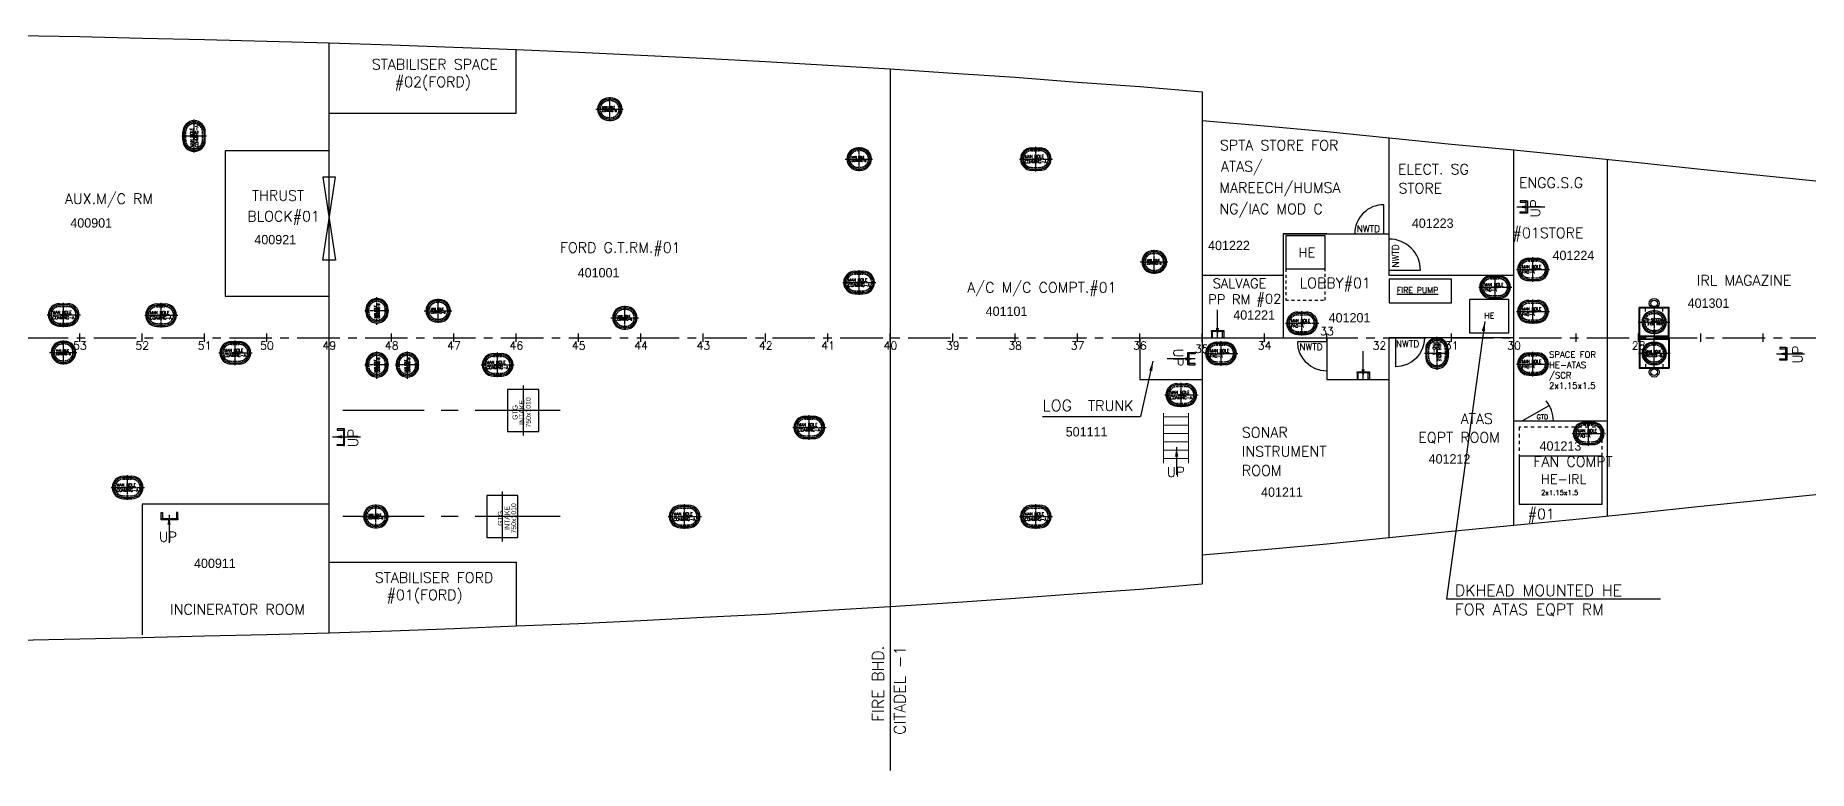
# Model space of a CAD drawing. Header units: inches. Extents: x -439515 to 169029, y 39459 to 226722.
# Drawn here: x 76717 to 113289, y 39459 to 54618 of the extents above; entities that cross this region are included whole.
import ezdxf
from ezdxf.enums import TextEntityAlignment as Align

# ---------------------------------------------------------------- set-up
doc = ezdxf.new("R2010")
doc.units = ezdxf.units.IN
doc.header["$LTSCALE"] = 700
doc.header["$MEASUREMENT"] = 0
for name, pattern in [('CENTER', [2, 1.25, -0.25, 0.25, -0.25]), ('CENTER2', [1.125, 0.75, -0.125, 0.125, -0.125]), ('CENTERX2', [4, 2.5, -0.5, 0.5, -0.5]), ('DASHED', [0.75, 0.5, -0.25]), ('DOT', [0.2, 0.1, -0.1]), ('DOTDASH1', [1600, 1000, -250, 100, -250]), ('H1', [40, 20, -20])]:
    doc.linetypes.add(name, pattern=pattern)
for name, color, linetype in [('00', 7, 'Continuous'), ('01', 7, 'Continuous'), ('4 DECK', 7, 'Continuous'), ('COMPT.NOS', 4, 'Continuous'), ('COMPTNAME', 7, 'Continuous'), ('HATCHES', 7, 'Continuous'), ('Layer1', 6, 'Continuous'), ('LIGHT_BULKHEADS', 7, 'Continuous'), ('MANHOLEPLAN', 3, 'Continuous'), ('UP-DOWN', 7, 'Continuous')]:
    doc.layers.add(name, color=color, linetype=linetype)
doc.layers.add('LADDER', color=7, linetype='Continuous', lineweight=15)
doc.styles.add('ROMAN C', font='ROMANS.SHX', dxfattribs={"width": 0.9})
doc.styles.add('ROMANS', font='romans')
doc.styles.add('style1', font='romans.shx', dxfattribs={"height": 250})
doc.dimstyles.get("Standard").update_dxf_attribs({"dimtxt": 150.18, "dimasz": 200.18, "dimexe": 0.8, "dimexo": 0.625, "dimgap": 0.09, "dimtad": 0, "dimtih": 1, "dimtoh": 1, "dimdec": 0, "dimzin": 0, "dimdsep": 46, "dimtxsty": 'Standard', "dimcen": 8.09, "dimclrd": 40, "dimclre": 40, "dimadec": 0, "dimazin": 0, "dimtfac": 1, "dimtdec": 0, "dimtofl": 0, "dimtmove": 0, "dimatfit": 3, "dimfxl": 1, "dimtolj": 1, "dimtzin": 0, "dimarcsym": 0})

# ---------------------------------------------------------------- blocks, each defined once
blk = doc.blocks.new('A1M', base_point=(36991, 2400))
at = {"linetype": 'Continuous'}
for p, q in [((37491, 2550), (36491, 2250)), ((36491, 2550), (37491, 2250)), ((36491, 2250), (36491, 2550)), ((37491, 2250), (37491, 2550))]:
    blk.add_line(p, q, dxfattribs=at)
blk = doc.blocks.new('fghghj')
at = {"color": 3, "linetype": 'Continuous'}
blk.add_lwpolyline([(318315, -37952), (318615, -37952), (318615, -37927), (318315, -37927)], close=True, dxfattribs=at)
at = {"layer": '00', "color": 3}
for points in [[(318345, -38102), (318345, -37952), (318315, -37952), (318315, -38102)], [(318585, -38102), (318585, -37952), (318615, -37952), (318615, -38102)]]:
    blk.add_lwpolyline(points, close=True, dxfattribs=at)
at = {"layer": '01', "color": 4, "linetype": 'ByBlock'}
blk.add_line((318615, -37927), (318615, -37927), dxfattribs=at)
blk.add_line((318615, -37927), (318615, -37927), dxfattribs=at)
blk = doc.blocks.new('qwas')
at = {"color": 3, "linetype": 'H1'}
blk.add_line((-836179, 147376), (-836179, 147776), dxfattribs=at)
at = {"color": 3, "linetype": 'Continuous'}
blk.add_lwpolyline([(-836192, 147376), (-836192, 147776), (-836167, 147776), (-836167, 147376)], close=True, dxfattribs=at)
at = {"layer": '00', "color": 3}
for points in [[(-836342, 147746), (-836192, 147746), (-836192, 147776), (-836342, 147776)], [(-836342, 147406), (-836192, 147406), (-836192, 147376), (-836342, 147376)]]:
    blk.add_lwpolyline(points, close=True, dxfattribs=at)
blk = doc.blocks.new('DRW', base_point=(42299, 4033))
at = {"linetype": 'Continuous'}
blk.add_line((41799, 4033), (42665, 4533), dxfattribs=at)
blk.add_arc((41799, 4033), 1000, 0, 40, dxfattribs=at)
blk = doc.blocks.new('DRN', base_point=(41665, 6815))
at = {"linetype": 'Continuous'}
blk.add_line((41160, 6825), (41160, 7825), dxfattribs=at)
blk.add_arc((41160, 6825), 1000, 0, 90, dxfattribs=at)
blk = doc.blocks.new('DLN', base_point=(36758, 6815))
at = {"linetype": 'Continuous'}
blk.add_lwpolyline([(37258, 6815), (37258, 7815, 0.414214), (36258, 6815)], format="xyb", dxfattribs=at)
blk = doc.blocks.new('HE12')
at = {"layer": '01', "color": 5, "linetype": 'ByBlock'}
blk.add_lwpolyline([(168039, 503414), (168989, 503414), (168989, 504214), (168039, 504214)], close=True, dxfattribs=at)
at = {"layer": '01', "color": 4, "linetype": 'DOT'}
blk.add_lwpolyline([(168039, 503414), (168039, 502664), (168989, 502664), (168989, 503414)], dxfattribs=at)
at = {"insert": (168352, 503921), "char_height": 120, "width": 644.27, "attachment_point": 1}
blk.add_mtext('{\\Fromans.shx|c0;\\H1.875x;HE}', dxfattribs=at)
blk = doc.blocks.new('A$C49E2739F')
at = {"layer": 'LADDER', "color": 3}
for p, q in [((112, 600), (1312, 600)), ((200, 600), (200, 0)), ((400, 600), (400, 0)), ((600, 600), (600, 0)), ((800, 600), (800, 0)), ((1000, 600), (1000, 0)), ((1200, 600), (1200, 0)), ((112, 0), (1312, 0))]:
    blk.add_line(p, q, dxfattribs=at)
blk = doc.blocks.new('manholecoamingtype600x400')
at = {"linetype": 'CENTER2', "ltscale": 0.1}
for p, q in [((-394, 0), (404, 0)), ((0, -297), (0, 294))]:
    blk.add_line(p, q, dxfattribs=at)
for p, q in [((-100, 270), (100, 270)), ((-100, 240), (100, 240)), ((-73, 8), (73, 8)), ((-100, -240), (100, -240)), ((-100, -270), (100, -270)), ((-73, -8), (73, -8))]:
    blk.add_line(p, q)
at = {"linetype": 'DASHED', "ltscale": 0.1}
for p, q in [((-100, 205), (100, 205)), ((-100, 200), (100, 200)), ((-100, -200), (100, -200)), ((-100, -205), (100, -205))]:
    blk.add_line(p, q, dxfattribs=at)
for centre in [(-73, 0), (73, 0)]:
    blk.add_circle(centre, 8)
for centre, radius, start, end in [((-100, 0), 270, 90, 270), ((-100, 0), 240, 90, 270), ((100, 0), 270, 270, 90), ((100, 0), 240, 270, 90)]:
    blk.add_arc(centre, radius, start, end)
for centre, radius, start, end in [((-100, 0), 205, 90, 270), ((-100, 0), 200, 90, 270), ((100, 0), 205, 270, 90), ((100, 0), 200, 270, 90)]:
    blk.add_arc(centre, radius, start, end, dxfattribs=at)
at = {"insert": (-265, 98), "char_height": 75, "width": 752.53, "attachment_point": 1, "style": 'ROMAN C'}
blk.add_mtext('MAN HOLE COAMING-A', dxfattribs=at)
blk = doc.blocks.new('MANHOLECOAMINGB')
at = {"linetype": 'CENTER2', "ltscale": 0.1}
for p, q in [((-339, 0), (323, 0)), ((0, -288), (0, 289))]:
    blk.add_line(p, q, dxfattribs=at)
for p, q in [((-73, 8), (73, 8)), ((-25, 270), (25, 270)), ((-25, 240), (25, 240)), ((-73, -8), (73, -8)), ((-25, -240), (25, -240)), ((-25, -270), (25, -270))]:
    blk.add_line(p, q)
at = {"linetype": 'DASHED', "ltscale": 0.1}
for p, q in [((-25, 205), (25, 205)), ((-25, 200), (25, 200)), ((-25, -200), (25, -200)), ((-25, -205), (25, -205))]:
    blk.add_line(p, q, dxfattribs=at)
for centre in [(-73, 0), (73, 0)]:
    blk.add_circle(centre, 8)
for centre, radius, start, end in [((-25, 0), 270, 90, 270), ((-25, 0), 240, 90, 270), ((25, 0), 270, 270, 90), ((25, 0), 240, 270, 90)]:
    blk.add_arc(centre, radius, start, end)
for centre, radius, start, end in [((-25, 0), 205, 90, 270), ((-25, 0), 200, 90, 270), ((25, 0), 205, 270, 90), ((25, 0), 200, 270, 90)]:
    blk.add_arc(centre, radius, start, end, dxfattribs=at)
at = {"insert": (-181, 68), "char_height": 50, "width": 486.8, "attachment_point": 1, "style": 'ROMAN C'}
blk.add_mtext('MAN HOLE COAMING-B', dxfattribs=at)
blk = doc.blocks.new('manholepadtype600x400')
at = {"linetype": 'CENTER2', "ltscale": 0.1}
for p, q in [((-394, 0), (404, 0)), ((0, -297), (0, 294))]:
    blk.add_line(p, q, dxfattribs=at)
for p, q in [((-100, 270), (100, 270)), ((-100, 240), (100, 240)), ((-73, 8), (73, 8)), ((-100, -240), (100, -240)), ((-100, -270), (100, -270)), ((-73, -8), (73, -8))]:
    blk.add_line(p, q)
at = {"linetype": 'DASHED', "ltscale": 0.1}
for p, q in [((-100, 205), (100, 205)), ((-100, 200), (100, 200)), ((-100, -200), (100, -200)), ((-100, -205), (100, -205))]:
    blk.add_line(p, q, dxfattribs=at)
for centre in [(-73, 0), (73, 0)]:
    blk.add_circle(centre, 8)
for centre, radius, start, end in [((-100, 0), 270, 90, 270), ((-100, 0), 240, 90, 270), ((100, 0), 270, 270, 90), ((100, 0), 240, 270, 90)]:
    blk.add_arc(centre, radius, start, end)
for centre, radius, start, end in [((-100, 0), 205, 90, 270), ((-100, 0), 200, 90, 270), ((100, 0), 205, 270, 90), ((100, 0), 200, 270, 90)]:
    blk.add_arc(centre, radius, start, end, dxfattribs=at)
at = {"insert": (-262, 98), "char_height": 75, "width": 617.44, "attachment_point": 1, "style": 'ROMAN C'}
blk.add_mtext('MAN HOLE PAD-A', dxfattribs=at)
blk = doc.blocks.new('HING')
at = {"layer": 'MANHOLEPLAN'}
for p, q in [((-205, -49), (-205, 61)), ((205, -49), (205, 61))]:
    blk.add_line(p, q, dxfattribs=at)
for radius in [118, 77.9]:
    blk.add_circle((0, 147), radius, dxfattribs=at)
blk = doc.blocks.new('manholerecesstype450x400')
at = {"layer": 'MANHOLEPLAN', "linetype": 'CENTER2', "ltscale": 0.1}
for p, q in [((385, 0), (-374, 0)), ((0, -370), (0, 383))]:
    blk.add_line(p, q, dxfattribs=at)
at = {"layer": 'MANHOLEPLAN', "ltscale": 0.13}
for p, q in [((-363, 353), (-363, -353)), ((-363, 353), (363, 353)), ((-353, 343), (-353, -343)), ((-353, 343), (353, 343)), ((-353, 338), (353, 338)), ((-348, 338), (-348, -338)), ((-25, 240), (25, 240)), ((348, 338), (348, -338)), ((353, 343), (353, -343)), ((363, 353), (363, -353)), ((-363, -353), (363, -353)), ((-353, -338), (353, -338)), ((-353, -343), (353, -343)), ((-25, -240), (25, -240))]:
    blk.add_line(p, q, dxfattribs=at)
at = {"layer": 'MANHOLEPLAN'}
for p, q in [((-73, 8), (73, 8)), ((-25, 270), (25, 270)), ((-73, -8), (73, -8)), ((-25, -270), (25, -270))]:
    blk.add_line(p, q, dxfattribs=at)
at = {"layer": 'MANHOLEPLAN', "linetype": 'DASHED', "ltscale": 0.13}
for p, q in [((-25, 205), (25, 205)), ((-25, 200), (25, 200)), ((-25, -200), (25, -200)), ((-25, -205), (25, -205))]:
    blk.add_line(p, q, dxfattribs=at)
at = {"layer": 'MANHOLEPLAN'}
for centre in [(-73, 0), (73, 0)]:
    blk.add_circle(centre, 8, dxfattribs=at)
at = {"layer": 'MANHOLEPLAN', "ltscale": 0.13}
for centre, radius, start, end in [((-25, 0), 270, 90, 270), ((-25, 0), 240, 90, 270), ((25, 0), 270, 270, 90), ((25, 0), 240, 270, 90)]:
    blk.add_arc(centre, radius, start, end, dxfattribs=at)
at = {"layer": 'MANHOLEPLAN', "linetype": 'DASHED', "ltscale": 0.13}
for centre, radius, start, end in [((-25, 0), 205, 90, 270), ((-25, 0), 200, 90, 270), ((25, 0), 205, 270, 90), ((25, 0), 200, 270, 90)]:
    blk.add_arc(centre, radius, start, end, dxfattribs=at)
at = {"layer": 'Layer1', "rotation": 180}
blk.add_blockref('HING', (0, -305), dxfattribs=at)
at = {"layer": 'MANHOLEPLAN', "insert": (-203, 74), "char_height": 60, "width": 626.17, "attachment_point": 1, "style": 'ROMAN C'}
blk.add_mtext('MAN HOLE RECESS-B', dxfattribs=at)

msp = doc.modelspace()

# ---------------------------------------------------------------- linework, layer by layer
at = {"color": 7}
for p, q in [((82776, 42300), (82776, 54467)), ((94350, 53928), (94350, 42839)), ((100781, 53457), (100781, 43310)), ((104639, 49670), (104639, 52509)), ((80632, 52242), (80632, 49241)), ((82776, 52242), (80632, 52242)), ((107211, 44510), (107211, 52257)), ((102453, 50527), (104639, 50527)), ((80632, 49241), (82776, 49241)), ((82776, 48298), (82776, 48469)), ((84062, 48298), (84062, 48469)), ((85348, 48298), (85348, 48469)), ((86634, 48298), (86634, 48469)), ((87920, 48298), (87920, 48469)), ((89206, 48298), (89206, 48469)), ((90492, 48298), (90492, 48469)), ((91778, 48298), (91778, 48469)), ((93064, 48298), (93064, 48469)), ((94350, 48298), (94350, 48469)), ((95636, 48298), (95636, 48469)), ((96923, 48298), (96923, 48469)), ((98209, 48298), (98209, 48469)), ((99495, 48298), (99495, 48469)), ((99495, 48383), (100781, 48383)), ((99495, 48383), (99495, 47526)), ((100781, 48298), (100781, 48469)), ((100781, 48383), (103353, 48383)), ((102067, 48298), (102067, 48469)), ((103353, 48298), (103353, 48469)), ((103353, 48383), (103353, 47526)), ((104639, 44258), (104639, 48383)), ((107211, 48383), (104639, 48383)), ((105925, 48298), (105925, 48469)), ((107211, 48298), (107211, 48469)), ((99495, 47526), (100781, 47526)), ((103353, 47526), (104639, 47526)), ((86634, 43754), (86634, 42440))]:
    msp.add_line(p, q, dxfattribs=at)
at = {"color": 7, "linetype": 'DOTDASH1'}
for p, q in [((86634, 53013), (86634, 54327)), ((82776, 53013), (86634, 53013)), ((82776, 43754), (86634, 43754))]:
    msp.add_line(p, q, dxfattribs=at)
at = {"color": 7, "linetype": 'Continuous'}
for p, q in [((109140, 44704), (109140, 52063)), ((77632, 48298), (77632, 48469)), ((78918, 48298), (78918, 48469)), ((80204, 48298), (80204, 48469)), ((81490, 48298), (81490, 48469)), ((108497, 48298), (108497, 48469)), ((109783, 48298), (109783, 48469)), ((111069, 48298), (111069, 48469)), ((112355, 48298), (112355, 48469))]:
    msp.add_line(p, q, dxfattribs=at)
for p, q in [((102453, 49670), (100781, 49670)), ((102453, 49670), (102453, 48383)), ((107211, 49670), (104639, 49670))]:
    msp.add_line(p, q)
at = {"color": 5, "linetype": 'CENTER'}
msp.add_line((13518, 48383), (147361, 48383), dxfattribs=at)
at = {"color": 3, "linetype": 'CENTERX2'}
for p, q in [((86776, 47398), (86776, 46369)), ((87537, 46883), (83058, 46883)), ((86347, 45211), (86347, 44182)), ((87537, 44697), (83058, 44697))]:
    msp.add_line(p, q, dxfattribs=at)
at = {"color": 4}
for p, q in [((78918, 44954), (78918, 42256)), ((82776, 44954), (78918, 44954))]:
    msp.add_line(p, q, dxfattribs=at)
at = {"linetype": 'Continuous'}
msp.add_lwpolyline([(104641, 49777), (105284, 49777, 0.415058), (104639, 50420)], format="xyb", dxfattribs=at)
at = {"color": 6}
msp.add_lwpolyline([(104639, 49106), (105925, 49107), (105925, 49591), (104639, 49591)], close=True, dxfattribs=at)
at = {"color": 3}
for points in [[(86454, 46450), (87097, 46450), (87097, 47316), (86454, 47316)], [(86025, 44264), (86668, 44264), (86668, 45130), (86025, 45130)]]:
    msp.add_lwpolyline(points, close=True, dxfattribs=at)
at = {"layer": '01', "color": 1, "linetype": 'ByBlock'}
msp.add_line((107211, 46669), (109140, 46669), dxfattribs=at)
at = {"layer": '01', "color": 4, "linetype": 'ByBlock'}
msp.add_line((94350, 42839), (94350, 39459), dxfattribs=at)
at = {"layer": '01', "color": 1, "linetype": 'ByBlock'}
msp.add_lwpolyline([(103353, 50527), (102453, 50527), (102453, 49670)], dxfattribs=at)
at = {"layer": '01', "color": 5, "linetype": 'ByBlock'}
for points in [[(106293, 48488), (107107, 48488), (107107, 49174), (106293, 49174)], [(109033, 45940), (107318, 45940), (107318, 44954), (109033, 44954)]]:
    msp.add_lwpolyline(points, close=True, dxfattribs=at)
at = {"layer": '01', "color": 4, "linetype": 'DOT'}
msp.add_lwpolyline([(109033, 45940), (109033, 46540), (107318, 46540), (107318, 45940)], dxfattribs=at)
at = {"layer": '4 DECK', "color": 7}
for points in [[(76346, 54618), (77632, 54595), (78918, 54566), (80204, 54533), (81490, 54503), (82776, 54467), (84062, 54425), (85348, 54380), (86634, 54327), (87920, 54275), (89206, 54214), (90492, 54147), (91778, 54080), (93064, 54004), (94350, 53928), (95636, 53840), (96923, 53756), (98209, 53658), (99495, 53565), (100781, 53457)], [(100781, 52868), (102067, 52754), (103353, 52638), (104639, 52509), (105925, 52376), (107211, 52257), (108497, 52128), (109783, 51999), (111069, 51864), (112355, 51732), (113641, 51599)], [(113641, 45168), (112355, 45035), (111069, 44903), (109783, 44768), (108497, 44639), (107211, 44510), (105925, 44391), (104639, 44258), (103353, 44129), (102067, 44013), (100781, 43899)], [(76346, 42149), (77632, 42172), (78918, 42201), (80204, 42234), (81490, 42264), (82776, 42300), (84062, 42342), (85348, 42387), (86634, 42440), (87920, 42492), (89206, 42552), (90492, 42620), (91778, 42687), (93064, 42763), (94350, 42839), (95636, 42927), (96923, 43011), (98209, 43109), (99495, 43202), (100781, 43310)]]:
    msp.add_lwpolyline(points, dxfattribs=at)
at = {"layer": 'COMPTNAME', "color": 7}
msp.add_line((97487, 46760), (99513, 46760), dxfattribs=at)
at = {"layer": 'MANHOLEPLAN'}
msp.add_solid([(79223, 49023), (79224, 49022), (79223, 49023)], dxfattribs=at)

# ---------------------------------------------------------------- block references
at = {"color": 7}
for name, p, xscale, yscale, zscale, rotation in [('A1M', (82776, 50841), 1.71475, 0.8573749999999999, 1.71475, 90), ('DRN', (103359, 47994), -0.6001624999600753, 0.6001624999600753, 0.6001624999999999, 90), ('DRN', (105071, 48389), -0.6001624999600753, 0.6001624999600753, 0.6001624999999999, 180)]:
    msp.add_blockref(name, p, dxfattribs=dict(at, xscale=xscale, yscale=yscale, zscale=zscale, rotation=rotation))
at = {"color": 5, "linetype": 'Continuous', "xscale": -0.8573749999999999, "yscale": 0.8573749999999999, "zscale": 0.8573749999999999}
for p, rotation in [((140007, -221963), 270), ((67970, 320997), 90), ((145362, -224992), 270)]:
    msp.add_blockref('fghghj', p, dxfattribs=dict(at, rotation=rotation))
at = {"color": 7}
for name, p, xscale, yscale, zscale in [('DLN', (104228, 50527), 0.6001624999600753, 0.6001624999600753, 0.6001624999999999), ('DRW', (107704, 46669), 0.6430312499999998, 0.6430312499999998, 0.6430312499999998)]:
    msp.add_blockref(name, p, dxfattribs=dict(at, xscale=xscale, yscale=yscale, zscale=zscale))
at = {"color": 5, "linetype": 'Continuous', "xscale": -0.8573749999999999, "yscale": 0.8573749999999999, "zscale": 0.8573749999999999}
for p in [(374144, 81050), (377149, 80197)]:
    msp.add_blockref('fghghj', p, dxfattribs=at)
at = {"yscale": 0.8573749999999999, "zscale": 0.8573749999999999}
for p, xscale, rotation in [((800001, 172860), -0.8573749999999999, 180), ((-47045, -672276), 0.8573749999999999, 270)]:
    msp.add_blockref('qwas', p, dxfattribs=dict(at, xscale=xscale, rotation=rotation))
at = {"layer": '01', "color": 3, "linetype": 'ByBlock', "xscale": 0.8573749999999999, "yscale": 0.8573749999999999, "zscale": 0.8573749999999999}
msp.add_blockref('HE12', (-41567, -381812), dxfattribs=at)
at = {"layer": 'LIGHT_BULKHEADS', "color": 3, "extrusion": (0, 0, -1), "xscale": 0.8573749999999999, "yscale": 0.8573749999999999, "zscale": -0.8573749999999999, "rotation": 270}
msp.add_blockref('A$C49E2739F', (-100502, 46926), dxfattribs=at)
at = {"layer": 'MANHOLEPLAN', "xscale": 0.8573749999999999, "yscale": 0.8573749999999999, "zscale": 0.8573749999999999}
for name, p in [('MANHOLECOAMINGB', (88563, 53099)), ('MANHOLECOAMINGB', (93707, 52070)), ('manholecoamingtype600x400', (97351, 52070)), ('MANHOLECOAMINGB', (99795, 49948)), ('manholecoamingtype600x400', (93707, 49524)), ('manholepadtype600x400', (107606, 49794)), ('manholepadtype600x400', (106825, 49429)), ('manholecoamingtype600x400', (79308, 48851)), ('MANHOLECOAMINGB', (85026, 48941)), ('MANHOLECOAMINGB', (88876, 48795)), ('manholepadtype600x400', (107606, 48924)), ('manholepadtype600x400', (102839, 48683)), ('MANHOLECOAMINGB', (77297, 48083)), ('manholecoamingtype600x400', (80838, 48075)), ('manholepadtype600x400', (101171, 48062)), ('manholerecesstype450x400', (110105, 48062)), ('manholecoamingtype600x400', (86248, 47826)), ('manholepadtype600x400', (107606, 47843)), ('manholecoamingtype600x400', (100352, 47205)), ('manholecoamingtype600x400', (92678, 46536)), ('manholepadtype600x400', (108754, 46412)), ('manholecoamingtype600x400', (78618, 45297)), ('MANHOLECOAMINGB', (83740, 44697)), ('manholecoamingtype600x400', (90106, 44697)), ('manholecoamingtype600x400', (97351, 44697))]:
    msp.add_blockref(name, p, dxfattribs=at)
for name, p, rotation in [('manholecoamingtype600x400', (79989, 52542), 90), ('MANHOLECOAMINGB', (83762, 48941), 90), ('manholerecesstype450x400', (110105, 48705), 180), ('manholepadtype600x400', (105625, 48066), 270), ('MANHOLECOAMINGB', (83762, 47826), 90), ('MANHOLECOAMINGB', (84388, 47826), 90)]:
    msp.add_blockref(name, p, dxfattribs=dict(at, rotation=rotation))
at = {"layer": 'MANHOLEPLAN', "color": 7, "linetype": 'Continuous', "xscale": 0.8573749999999999, "yscale": 0.8573749999999999, "zscale": 0.8573749999999999}
msp.add_blockref('manholecoamingtype600x400', (77297, 48855), dxfattribs=at)

# ---------------------------------------------------------------- texts
at = {"color": 7, "style": 'ROMANS'}
for s, height, p in [('NWTD', 135.5, (103970, 50564, 0)), ('NWTD', 135.5, (104778, 48190, 0)), ('NWTD', 135.5, (102785, 48131, 0)), ('UP', 201.6, (79265, 44179))]:
    msp.add_text(s, height=height, dxfattribs=at).set_placement(p)
msp.add_text('NWTD', height=135.5, rotation=90, dxfattribs=at).set_placement((104836, 49830, 0))
for s, height, p in [('%%uFIRE PUMP', 117.19, (105225, 49366)), ('53', 165, (77634, 48223)), ('52', 165, (78920, 48223)), ('51', 165, (80206, 48223)), ('50', 165, (81492, 48223)), ('49', 165, (82778, 48223)), ('48', 165, (84065, 48223)), ('47', 165, (85351, 48223)), ('46', 165, (86637, 48223)), ('45', 165, (87923, 48223)), ('44', 165, (89209, 48223)), ('43', 165, (90495, 48223)), ('42', 165, (91781, 48223)), ('41', 165, (93067, 48223)), ('40', 165, (94353, 48223)), ('39', 165, (95639, 48223)), ('38', 165, (96925, 48223)), ('37', 165, (98211, 48223)), ('36', 165, (99497, 48223)), ('34', 165, (102069, 48223)), ('33', 165, (103355, 48519)), ('32', 165, (104438, 48223)), ('31', 165, (105928, 48223)), ('30', 165, (107214, 48223)), ('28', 165, (109786, 48223))]:
    msp.add_text(s, height=height, dxfattribs=at).set_placement(p, align=Align.MIDDLE)
msp.add_text('35', height=165, dxfattribs=at).set_placement((100774, 48070), align=Align.CENTER)
at = {"style": 'ROMANS'}
msp.add_text('UP', height=207.4, rotation=90, dxfattribs=at).set_placement((83371, 46125))
at = {"color": 7, "style": 'ROMANS'}
for s, p in [('FIRE BHD.', (94213, 42039)), ('CITADEL -1', (94663, 42034))]:
    msp.add_text(s, height=235.8, rotation=90, dxfattribs=at).set_placement(p, align=Align.RIGHT)
at = {"attachment_point": 1, "style": 'ROMANS'}
for s, insert, char_height, width in [('HE', (106600, 48900), 120, 557.29), ('DKHEAD MOUNTED HE FOR ATAS EQPT RM', (105996, 43292), 235.78, 4027.44)]:
    msp.add_mtext(s, dxfattribs=dict(at, insert=insert, char_height=char_height, width=width))
at = {"insert": (107772, 45565), "char_height": 102.89, "width": 1108.22, "attachment_point": 1}
msp.add_mtext('{\\Fromans.shx|c0;\\H1.875x;HE-IRL\\P\\H0.5333x;2x1.15x1.5}', dxfattribs=at)
at = {"layer": '01', "color": 0, "style": 'ROMANS'}
msp.add_text('UP', height=201.6, dxfattribs=at).set_placement((100052, 45516))
at = {"layer": 'COMPT.NOS', "color": 4, "linetype": 'ByBlock', "char_height": 192.9, "width": 1570.24, "attachment_point": 1}
for s, insert in [('400901', (77437, 50849)), ('401223', (105107, 50843)), ('400921', (81233, 50504)), ('401222', (100904, 50384)), ('401224', (108009, 50178)), ('401001', (87902, 49822)), ('401101', (96317, 49027)), ('401301', (110796, 49194)), ('401221', (101424, 48950)), ('401201', (103391, 48893)), ('501111', (97968, 46541)), ('401213', (107742, 46249)), ('401212', (105454, 45983)), ('401211', (101997, 45297)), ('400911', (79988, 43828))]:
    msp.add_mtext(s, dxfattribs=dict(at, insert=insert))
at = {"layer": 'COMPTNAME', "color": 7}
for s, height, style, p in [('STABILISER SPACE', 214.34, 'style1', (86255, 53916)), ('#02(FORD)', 214.3, 'style1', (85701, 53554)), ('THRUST', 214.3, 'style1', (82258, 51210)), ('BLOCK#01', 214.3, 'style1', (82583, 50782)), ('FORD G.T.RM.#01', 214.34, 'style1', (90024, 50137)), ('A/C M/C COMPT.#01', 214.34, 'style1', (99015, 49315)), ('SALVAGE', 197.2, 'style1', (102107, 49407)), ('LOBBY#01', 214.3, 'style1', (104261, 49407)), ('PP RM', 197.2, 'style1', (101777, 49076)), ('LOG', 235.8, 'ROMANS', (98095, 46870)), ('TRUNK', 214.3, 'style1', (99366, 46875)), ('FAN COMPT', 214.3, 'style1', (109250, 45724)), (' #01', 214.3, 'style1', (108057, 44642)), ('#01(FORD)', 214.3, 'style1', (85531, 42974))]:
    msp.add_text(s, height=height, dxfattribs=dict(at, style=style)).set_placement(p, align=Align.RIGHT)
at = {"layer": 'COMPTNAME', "color": 7, "linetype": 'ByBlock', "style": 'style1'}
for s, height, p in [('SPTA STORE FOR ', 214.34, (101148, 52248)), ('ATAS/', 214.3, (101170, 51811)), ('ELECT. SG ', 214.3, (104822, 51753)), ('MAREECH/HUMSA ', 214.34, (101137, 51373)), ('STORE', 214.3, (104832, 51360)), ('ENGG.S.G ', 214.3, (107316, 51473)), ('NG/IAC MOD C', 214.34, (101137, 50935)), ('#01STORE', 214.3, (107186, 50440))]:
    msp.add_text(s, height=height, dxfattribs=at).set_placement(p)
at = {"layer": 'COMPTNAME', "color": 7, "linetype": 'Continuous', "style": 'style1'}
for s, height, p in [('AUX.M/C RM', 214.3, (79144, 51144)), ('STABILISER FORD', 214.34, (86160, 43331))]:
    msp.add_text(s, height=height, dxfattribs=at).set_placement(p, align=Align.RIGHT)
at = {"layer": 'COMPTNAME', "color": 1, "linetype": 'ByBlock', "style": 'style1'}
msp.add_text('IRL MAGAZINE', height=214.34, dxfattribs=at).set_placement((110986, 49459))
at = {"layer": 'COMPTNAME', "color": 1, "style": 'style1'}
for s, p in [('ATAS ', (106924, 46608)), ('EQPT ROOM', (106923, 46222))]:
    msp.add_text(s, height=214.3, dxfattribs=at).set_placement(p, align=Align.RIGHT)
for s, p in [('SONAR', (101601, 46325)), ('INSTRUMENT', (101601, 45932)), ('ROOM', (101601, 45539))]:
    msp.add_text(s, height=214.3, dxfattribs=at).set_placement(p)
at = {"layer": 'COMPTNAME', "style": 'style1'}
for s, insert, char_height, width, attachment_point in [('#02', (101900, 49285), 197.2, 455.51, 1), ('INCINERATOR ROOM', (80886, 42784), 214.34, 7250.49, 5)]:
    msp.add_mtext(s, dxfattribs=dict(at, insert=insert, char_height=char_height, width=width, attachment_point=attachment_point))
at = {"layer": 'COMPTNAME', "color": 7, "linetype": 'ByBlock', "insert": (107936, 48103), "char_height": 128.61, "width": 1163.74, "attachment_point": 1, "style": 'style1'}
msp.add_mtext('SPACE FOR HE-ATAS\\P/SCR\\P2x1.15x1.5', dxfattribs=at)
at = {"layer": 'HATCHES', "char_height": 102.9, "width": 710.75, "attachment_point": 5, "rotation": 90, "line_spacing_factor": 0.8}
for insert in [(86747, 46845), (86445, 44660)]:
    msp.add_mtext('GTG INTAKE\\P750x1010', dxfattribs=dict(at, insert=insert))
at = {"layer": 'UP-DOWN', "color": 7, "style": 'ROMANS'}
for rotation, p in [(90, (107753, 50866)), (270, (100192, 48166)), (90, (113163, 47852))]:
    msp.add_text('UP', height=201.6, rotation=rotation, dxfattribs=at).set_placement(p)
msp.add_text('GTD', height=95.3, dxfattribs=at).set_placement((107683, 46703))

# ---------------------------------------------------------------- leaders
at = {"color": 3}
for points in [[(107273, 51081), (107851, 51081)], [(101097, 48383), (101097, 48961)], [(100636, 47949), (100058, 47949)], [(104101, 47530), (104101, 48108)], [(112631, 48052), (113209, 48052)], [(99766, 47899), (99513, 46760)], [(82845, 46341), (83423, 46341)], [(100255, 46131), (100255, 45554)], [(79473, 44729), (79473, 44152)]]:
    msp.add_leader(points, dimstyle='Standard', dxfattribs=at)
at = {"layer": '01', "color": 3, "linetype": 'ByBlock'}
msp.add_leader([(106611, 48721), (105824, 42999), (110235, 42999)], dimstyle='Standard', override={"dimgap": 0.09, "dimtad": 0}, dxfattribs=at)

doc.saveas('drawing.dxf')
